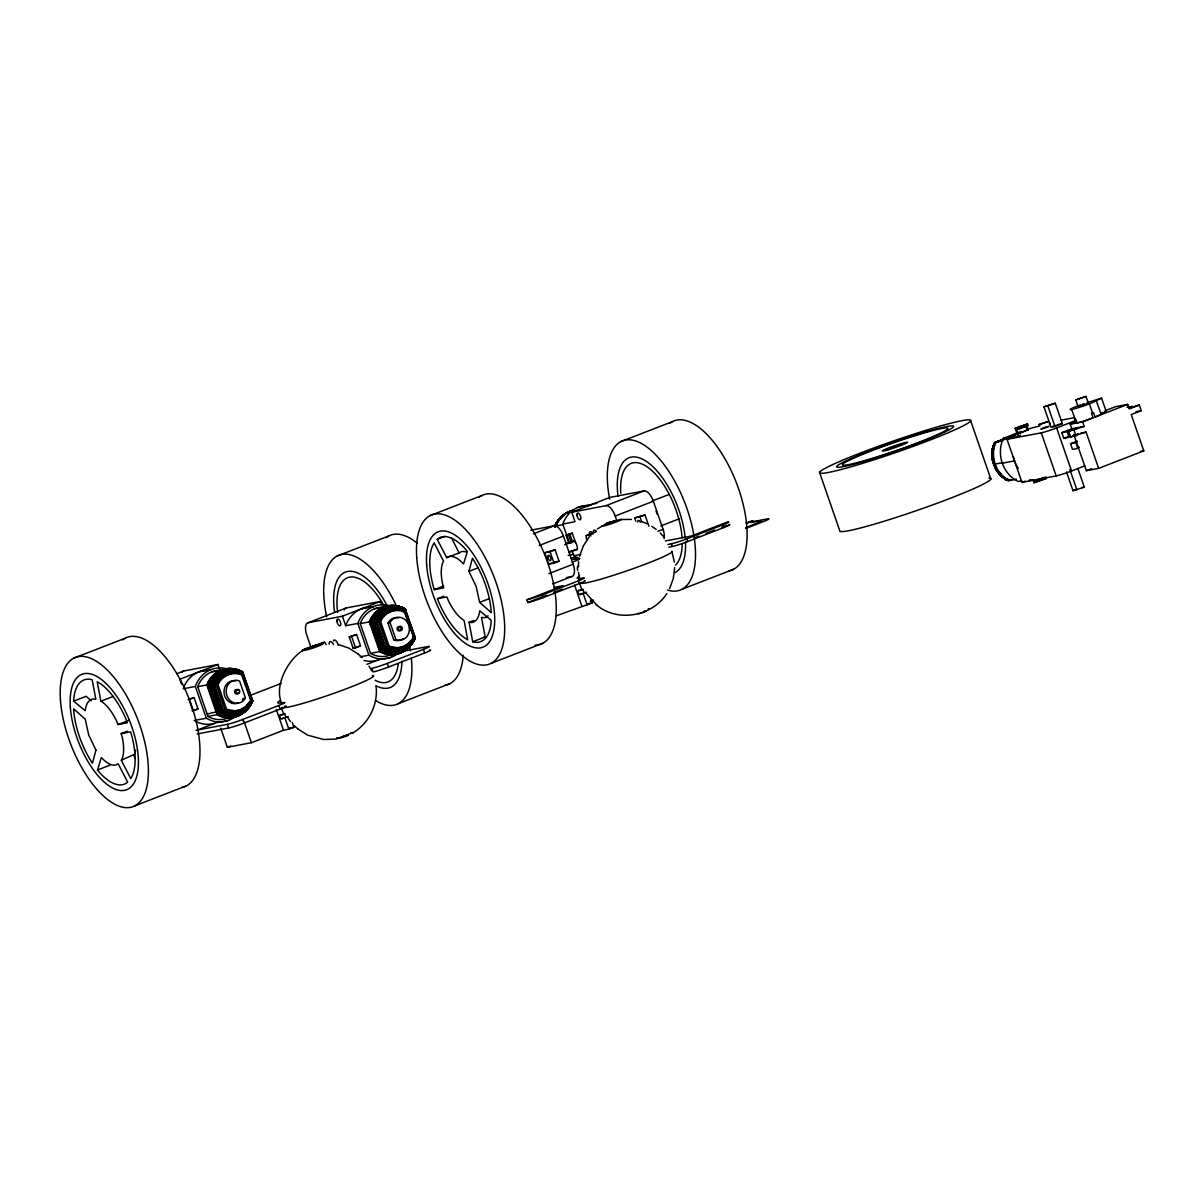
<?xml version="1.0" encoding="UTF-8"?>
<svg xmlns="http://www.w3.org/2000/svg" width="1204" height="1204" viewBox="0 0 1204 1204"><rect width="100%" height="100%" fill="white"/><g stroke="black" fill="none" stroke-linecap="round" stroke-linejoin="round"><path stroke-width="1.5" d="M993.195 460.425L993.767 464.262L1002.496 462.757M384.859 607.343A28.49 25.404 79.2 0 0 361.411 620.873L360.237 623.612L370.561 653.411L373.12 654.69A28.49 25.404 79.2 0 0 390.457 655.006L400.526 652.914A28.294 25.239 79.2 0 0 413.484 640.889L414.311 639.008L402.723 607.629A27.782 24.772 79.2 0 0 389.103 606.334L382.691 608.818A27.782 24.772 79.2 0 0 373.089 619.112L372.111 621.535L381.442 648.64L382.225 650.762L384.437 651.906A27.767 24.772 79.2 0 0 398.057 653.2L404.469 650.732A27.767 24.772 79.2 0 0 414.071 640.423L415.245 637.744L405.372 609.224L400.887 607.358A28.49 25.404 79.2 0 0 370.486 619.142L369.327 621.881L379.651 651.68L382.737 652.824A28.444 25.359 79.2 0 0 413.077 641.055M564.601 515.237A26.337 23.478 79.2 0 0 555.495 525.004L554.683 526.795L555.766 523.981A27.767 24.772 79.2 0 1 565.368 513.687M73.655 701.134L73.835 698.109A55.881 24.953 68.8 0 1 89.457 679.176L92.166 679.733L95.823 699.193L92.858 698.967A35.066 15.667 68.8 0 0 85.183 710.736L73.655 701.134L86.101 696.303L91.218 700.818M578.281 566.979L578.627 561.561M674.646 567.551L673.337 578.311L669.65 588.5M240.544 670.944A27.391 24.426 79.2 0 0 227.12 669.665L220.799 672.118A27.391 24.426 79.2 0 0 211.332 682.277L210.444 684.519L219.715 711.459L220.452 713.415L222.499 714.499A27.376 24.411 79.2 0 0 235.924 715.778L242.245 713.34A27.376 24.411 79.2 0 0 251.696 703.166L240.168 670.673A27.782 24.772 79.2 0 0 226.548 669.379L220.136 671.862A27.782 24.772 79.2 0 0 210.534 682.171L209.556 684.579L218.887 711.684L219.685 713.806L221.897 714.965A27.767 24.772 79.2 0 0 235.517 716.26L241.929 713.776A27.767 24.772 79.2 0 0 251.531 703.467L252.705 700.788L242.471 671.817L240.89 671.697C234.66 669.228 244.156 670.523 243.328 673.999L252.027 699.118L245.24 706.823L240.74 709.517C241.297 716.5 233.636 718.442 227.917 718.051A28.49 25.404 79.2 0 1 210.565 717.75L208.006 716.455L197.697 686.656L198.856 683.917A28.49 25.404 79.2 0 1 218.767 670.327M413.393 635.938C416.027 636.765 406.29 645.75 403.295 646.473L402.422 650.551L400.526 652.914A28.324 25.254 79.2 0 1 383.293 652.598L380.238 651.514L379.365 649.137L369.899 621.776L371.043 619.067A28.444 25.359 79.2 0 1 401.383 607.298L405.026 608.772L415.245 637.744L414.357 639.791M240.74 709.517L234.976 710.811L226.623 709.337L217.984 684.384C222.003 675.625 233.064 670.989 241.974 674.992C244.803 674.661 242.591 670.809 240.544 670.959M403.295 646.473L397.516 647.752L389.178 646.292L380.524 621.324C384.196 613.543 393.392 608.757 401.82 611.045C403.22 612.791 407.569 611.873 405.372 609.224M237.579 711.368L245.42 707.666L251.275 700.126L242.486 674.812C233.711 669.424 219.926 674.902 216.901 684.73L225.705 710.044L231.815 711.714L237.579 711.368L237.715 710.435M400.134 648.324L407.975 644.622L413.815 637.082L405.041 611.767C396.251 606.364 382.481 611.843 379.456 621.685L388.245 646.999L394.37 648.67L400.134 648.324L400.27 647.376M287.365 716.726L282.353 718.668A2.408 1.069 68.8 0 1 280.065 717.012A2.408 1.069 68.8 0 1 280.983 714.755L283.753 714.499L281.51 708.027M583.112 589.584A2.408 1.069 68.8 0 0 584.226 592.278A2.408 1.069 68.8 0 0 585.656 592.398L580.629 594.34A2.408 1.069 68.8 0 1 578.341 592.684A2.408 1.069 68.8 0 1 579.274 590.411L582.044 590.171L579.786 583.699M234.72 711.775L234.976 710.811M397.275 648.715L397.516 647.752M97.509 770.018L101.362 757.482A35.066 15.667 68.8 0 0 115.75 765.052L118.188 763.787L127.639 782.164L125.622 783.608A55.881 24.953 68.8 0 1 99.631 772.592L97.509 770.018L109.94 765.187M468.913 571.373L472.45 558.295L472.976 559.047A55.881 24.953 68.8 0 1 491.217 611.707L491.232 612.565L479.643 602.361L476.167 586.514L468.913 571.373L478.244 567.746M579.591 556.218L583.278 546.029L589.328 536.623M1003.098 440.664L994.895 442.395L993.134 445.977A26.894 23.99 79.2 0 0 992.563 460.605L993.601 464.202M994.248 443.027L993.149 446.263A26.353 23.508 79.2 0 0 992.593 460.59A27.376 24.411 79.2 0 1 993.21 445.721L994.534 442.681L997.981 441.221M994.895 442.395L993.255 446.564A25.69 22.921 79.2 0 0 992.728 460.56L993.767 464.262M995.332 442.199L994.293 444.968A28.444 25.359 79.2 0 0 1006.168 479.237L1008.651 480.592C1013.903 478.59 1005.415 482.232 1004.633 478.71A27.376 24.411 79.2 0 1 995.091 467.754L993.526 463.976M231.815 711.714L232.176 710.751M394.37 648.67L394.731 647.707M1016.447 479.207L1009.178 480.592L1006.664 479.177A28.49 25.404 79.2 0 1 994.775 444.848L995.828 442.049L1017.395 433.681M994.068 447.602L993.887 443.915L995.512 443.298M993.721 447.241L994.052 446.398M555.646 526.073L556.76 523.349A28.444 25.359 79.2 0 1 573.164 510.255M251.621 701.616L252.133 700.397L242.185 671.681L239.762 670.477A28.113 25.058 79.2 0 0 222.635 670.192L211.904 671.817M414.161 638.572L414.673 637.337L404.725 608.637L402.302 607.433M234.915 669.258A28.49 25.404 79.2 0 0 207.946 682.186L206.787 684.925L217.096 714.724L219.655 716.019A28.49 25.404 79.2 0 0 240.198 714.8M554.608 526.539L556.082 525.967L557.241 523.228A28.49 25.404 79.2 0 1 573.661 510.12M250.853 698.982L252.689 700.909L250.537 704.099A28.444 25.359 79.2 0 1 220.181 715.868L219.655 716.019M413.484 640.889C416.358 640.302 413.755 632.837 415.139 637.985M555.21 526.178L556.353 523.514A28.324 25.254 79.2 0 1 572.683 510.481M252.388 701.164L250.944 703.934A28.324 25.254 79.2 0 1 220.738 715.658L217.683 714.559L216.825 712.181L207.359 684.82L208.503 682.111A28.444 25.359 79.2 0 1 238.843 670.342L241.357 671.651M413.815 640.678L414.944 638.105M554.909 526.298L556.022 523.725A28.113 25.058 79.2 0 1 572.216 510.797M554.698 526.419L557.241 523.228M554.592 526.675L555.601 524.282A27.376 24.411 79.2 0 1 565.067 514.138L568.198 512.633M554.878 526.931L555.511 524.628A26.894 23.99 79.2 0 1 562.012 516.561M555.164 527.066L555.556 525.411M228.941 711.218L229.407 710.285M391.481 648.173L391.962 647.225M207.178 714.032L226.623 709.337L220.738 715.658L218.285 714.393L208.006 716.455M378.808 649.257L389.178 646.292L383.293 652.598L380.825 651.349L370.561 653.411M242.064 675.038L242.832 672.268M404.604 611.993L405.432 609.54L403.716 608.697A26.337 23.478 79.2 0 0 390.803 607.478L384.723 609.811A26.353 23.508 79.2 0 0 375.603 619.593L374.926 621.384L384.046 647.902L386.258 650.31A26.337 23.478 79.2 0 0 399.171 651.53L405.251 649.197A26.353 23.508 79.2 0 0 414.372 639.414L414.567 636.058M242.425 699.75L243.268 698.23M403.024 638.677A11.543 10.294 79.2 0 1 395.333 640.438L393.768 639.851L387.974 623.1L388.817 621.58A11.543 10.294 79.2 0 1 398.449 617.848M395.905 639.444L390.111 622.694L390.954 621.174A11.543 10.294 79.2 0 1 408.668 624.996A11.543 10.294 79.2 0 1 397.471 640.031L393.768 639.851M121.183 733.627L130.574 731.836L131.311 734.199A55.881 24.953 68.8 0 1 132.515 775.256L130.769 778.642L121.288 760.236L122.01 759.152A35.066 15.667 68.8 0 0 122.326 737.691L121.183 733.627L127.398 731.219M121.288 760.236L134.442 754.321A35.066 15.667 68.8 0 0 135.631 750.062M666.775 593.572C652.327 616.478 617.276 622.844 596.416 604.829M997.469 441.371L996.175 442.289L1006.378 438.331M1075.759 399.924L1085.993 396.432L1088.341 403.235L1083.058 405.462L1078.122 406.726L1075.759 399.924L1085.993 396.432M1078.122 406.726L1078.889 406.26M1082.562 421.897L1084.127 426.427L1071.831 428.774L1070.251 424.229L1082.562 421.897L1093.066 417.818L1091.501 413.273L1093.503 412.49L1095.083 417.036A13.831 1.008 -19.1 0 0 1101.013 414.131L1106.295 411.783L1101.585 398.178L1096.302 400.526A13.831 1.008 -19.1 0 1 1084.684 405.552A13.831 1.008 -19.1 0 1 1070.582 409.616A13.831 1.008 -19.1 0 1 1078.122 405.763M1078.197 434.042L1076.993 434.614M303.438 650.326C308.766 650.852 340.19 637.653 310.466 647.331C320.159 642.921 317.374 645.66 309.985 647.677C294.95 649.754 273.203 680.516 281.149 702.082M601.729 525.997C606.876 526.584 638.526 513.295 608.742 523.003L615.425 520.564L606.304 523.755L607.057 523.243L607.779 522.927L597.365 528.932M298.14 729.157L307.607 735.132L323.59 739.497L335.615 739.09L353.193 732.589L350.725 732.905M226.623 709.337L218.285 714.393L208.006 684.73L209.12 682.081A28.294 25.239 79.2 0 1 222.078 670.071A28.324 25.254 79.2 0 1 239.31 670.372L241.823 671.621M389.178 646.292L380.825 651.349L370.561 621.685L371.66 619.037A28.294 25.239 79.2 0 1 401.85 607.328L404.363 608.577M437.248 539.332L439.264 537.887A55.881 24.953 68.8 0 1 465.256 548.904L467.378 551.477L463.51 564.014A35.066 15.667 68.8 0 0 449.137 556.429L446.699 557.693L437.248 539.332L445.028 536.307M352.922 732.86C368.755 723.559 378.161 704.716 376.099 686.476M993.586 445.284L995.016 444.592M1043.958 406.847L1055.276 403.235L1062.334 423.642L1054.96 426.502L1051.017 427.254L1043.958 406.847L1055.276 403.235M1028.652 480.652L1030.308 479.914M1066.533 472.028L1073.005 490.735L1075.879 489.456M1077.836 468.416L1084.322 487.123L1073.005 490.735M457.941 553.494L461.583 551.598A35.066 15.667 68.8 0 1 466.008 551.959M638.301 613.468C636.404 615.018 648.098 610.97 645.841 610.879M242.967 710.902L237.188 713.099A24.983 22.274 79.2 0 1 224.937 711.94L223.462 710.36L214.824 685.392L214.944 683.165A25.013 22.304 79.2 0 1 223.598 673.894L229.377 671.681A25.013 22.304 79.2 0 1 241.643 672.81M242.862 711.594L236.917 713.882A25.69 22.921 79.2 0 1 224.32 712.678L222.454 710.661L213.815 685.708L213.996 682.879A25.72 22.936 79.2 0 1 222.875 673.337L228.82 671.064A25.72 22.936 79.2 0 1 241.432 672.238L243.283 674.27M405.507 647.842L399.728 650.055A24.983 22.274 79.2 0 1 387.477 648.896L386.002 647.3L377.364 622.348L377.499 620.12A25.013 22.304 79.2 0 1 386.153 610.834L391.932 608.637A25.013 22.304 79.2 0 1 404.183 609.766M1050.4 423.266L1049.316 423.838L1050.234 423.718M1128.69 408.126L1139.315 405.026L1141.272 410.684L1131.233 414.582L1143.8 450.853L1098.65 468.371L1086.354 470.704L1073.787 434.433M306.388 648.911L311.174 646.608L308.314 648.143M1079.747 405.883L1082.08 404.98M1042.769 428.097C1035.214 431.333 1052.326 426.035 1048.232 426.291M1052.642 426.487L1055.336 425.433M1076.948 441.522L1075.503 442.214L1076.782 441.973M1078.919 447.196L1077.475 447.888L1079.401 447.436M995.241 443.9L993.812 444.457L993.435 446.895M1011.315 479.764L1008.124 480.607L1004.949 478.966A27.767 24.772 79.2 0 1 995.272 467.829L993.601 463.811M430.069 515.628L481.63 495.627M620.903 441.597L672.479 421.596M73.775 658.152L125.351 638.15M337.27 555.962L388.832 535.946M446.699 557.693L459.145 552.877L451.41 537.842M568.935 541.68L562.825 524.041L575.015 521.723L571.719 512.197L609.856 497.418L644.065 490.901A12.025 5.373 68.8 0 1 653.336 501.21L663.073 529.324A12.025 5.373 68.8 0 1 664.096 538.715M100.85 701.195L102.189 701.902A35.066 15.667 68.8 0 1 116.397 720.594L118.037 724.567L127.428 722.776L126.54 720.443A55.881 24.953 68.8 0 0 100.925 684.038L97.193 681.69L100.85 701.195L113.296 696.379M533.372 533.839L554.171 525.772A12.025 5.373 68.8 0 1 563.442 536.081L573.179 564.194A12.025 5.373 68.8 0 1 571.749 576.55L552.696 583.94M571.719 512.197L605.943 505.68L644.065 490.901M176.837 673.683L183.776 670.989L217.984 664.473L219.64 669.228M311.023 647.376L306.764 635.08A12.025 5.373 68.8 0 1 308.194 622.724L346.316 607.945L380.539 601.428L381.638 604.604M217.984 664.473L179.863 679.267L181.503 684.022M308.194 622.724L342.403 616.207L380.539 601.428M652.207 500.999L669.228 494.408M539.181 545.502L563.442 536.081M568.965 543.365L566.151 535.268L572.246 533.131L575.602 542.838M605.943 505.68A12.025 5.373 68.8 0 1 615.214 516.004L653.336 501.21M572.246 533.131L568.634 534.531L569.913 534.29L572.713 542.387M566.151 535.268L569.913 534.29M434.313 589.644L443.704 587.853L442.56 583.789A35.066 15.667 68.8 0 1 442.876 562.343L443.584 561.245L434.117 542.853L432.371 546.24A55.881 24.953 68.8 0 0 433.575 587.296L434.313 589.644L443.644 586.032M565.624 543.621L574.489 540.957A6.261 2.799 68.8 0 1 577.378 549.295L569.161 552.47M586.83 539.949A6.261 2.799 68.8 0 1 586.213 535.629L596.055 531.807M564.631 544.78L574.489 540.957M586.213 535.629L593.421 533.613M544.765 552.847L555.134 549.882L559.062 561.214L554.051 563.156L548.693 564.179L544.765 552.847L555.134 549.882M635.802 521.212L634.674 517.976L645.043 515.011L648.956 526.344M634.674 517.976L645.043 515.011M302.55 651.289A6.261 2.799 68.8 0 1 302.565 649.994L324.568 642.229A6.261 2.799 68.8 0 1 326.194 644.742M324.568 642.229L302.565 649.994M437.458 598.719L446.85 596.928L448.49 600.901A35.066 15.667 68.8 0 0 462.697 619.578L464.037 620.286L467.694 639.791L463.961 637.443A55.881 24.953 68.8 0 1 438.331 601.037L437.458 598.719L443.674 596.296M118.037 724.567L128.918 720.338M349.25 636.931L356.61 634.538L360.538 645.871L355.526 647.812L353.178 648.264L349.25 636.931L356.61 634.538M570.154 551.312L577.378 549.295M194.07 697.583L189.058 699.524L192.971 710.857L197.998 708.915L194.07 697.583L188.11 699.434M548.693 564.179L552.049 562.885M660.846 525.937L679.568 518.683M572.096 562.193L579.109 559.469M353.178 648.264L360.538 645.871M548.904 573.616L573.179 564.194M657.881 531.34L663.073 529.324M479.643 602.361L488.974 598.749M249.71 695.626L281.134 683.436M469.063 622.287L472.028 622.528A35.066 15.667 68.8 0 0 479.704 610.744L491.232 620.346L491.036 623.371A55.881 24.953 68.8 0 1 475.414 642.304L472.721 641.762L469.063 622.287L473.729 620.481M584.617 580.629A12.025 0.888 -19.1 0 1 579.32 583.594L543.2 597.605A12.025 0.888 -19.1 0 1 527.819 602.527L526.87 599.803L563.186 585.716L553.96 587.462M526.87 599.803A12.025 0.888 -19.1 0 0 542.251 594.896L578.371 580.885A12.025 0.888 -19.1 0 0 583.067 578.01A52.916 3.883 -19.1 0 1 579.35 576.159M667.904 544.494A52.916 3.883 -19.1 0 1 671.35 543.756A12.025 0.888 -19.1 0 0 686.731 538.85L722.851 524.839A12.025 0.888 -19.1 0 0 727.547 521.964L691.216 536.051L665.361 540.972M197.441 730.045L214.779 723.318M366.919 664.307L379.064 659.596L391.255 657.279M527.819 602.527L546.842 595.137M553.75 592.458L562.403 589.102M693.895 538.098L699.088 536.081M705.995 533.402L714.649 530.046M721.572 527.367L726.764 525.35M668.852 547.203A52.916 3.883 -19.1 0 1 672.299 546.481A12.025 0.888 -19.1 0 0 687.68 541.559L723.8 527.563A12.025 0.888 -19.1 0 0 728.48 524.688M746.901 522.837L752.997 520.685L747.97 522.626M196.011 730.316L227.405 724.341A12.025 0.888 -19.1 0 0 242.787 719.435L278.922 705.424A12.025 0.888 -19.1 0 0 283.602 702.549A52.916 3.883 -19.1 0 1 279.9 700.698M429.346 650.13A12.025 0.888 -19.1 0 1 424.651 653.004L388.531 667.016A12.025 0.888 -19.1 0 1 373.15 671.922L371.901 668.295A12.025 0.888 -19.1 0 0 387.282 663.389L423.402 649.377A12.025 0.888 -19.1 0 0 428.082 646.503L402.226 651.424M752.786 521.723L750.784 522.491L759.874 520.76A15.035 1.099 -19.1 0 1 760.206 521.693L745.712 527.743M579.53 590.652L582.871 589.358M197.275 733.943L228.67 727.968A12.025 0.888 -19.1 0 0 244.051 723.062L280.171 709.051A12.025 0.888 -19.1 0 0 284.851 706.176M745.848 528.421L763.05 521.738A12.025 0.888 -19.1 0 0 767.746 518.864L746.104 522.987M580.704 594.054L586.559 592.278M1018.193 433.771L1017.124 433.967L1015.153 428.308L1027.539 423.958L1028.096 425.554L1016.778 429.693L1018.193 433.771L1028.231 429.873L1026.816 425.795L1016.778 429.693M1015.153 428.308L1027.539 423.958M281.239 714.98L284.58 713.686M472.721 641.762L485.152 636.931L481.51 617.456L484.475 617.697A35.066 15.667 68.8 0 0 488.117 615.801M1021.684 480.802L1018.193 481.465A30.898 27.557 79.2 0 1 1003.278 438.391L1021.459 431.333M1026.41 429.422L1040.075 425.84M282.413 718.382L288.283 716.606M996.566 441.898L1015.258 434.644M1017.124 433.967L1025.477 430.731M995.813 442.756L1004.317 439.46M1084.834 465.843L1071.56 470.99A12.025 0.888 -19.1 0 1 1056.179 475.896L1021.955 482.413L1007.041 439.34L1015.469 436.074L1003.278 438.391M590.291 601.413L593.497 600.164M556.444 615.756L592.157 602.963L591.029 599.727M220.723 728.179L227.345 747.293L230.716 745.983M1007.041 439.34L1041.264 432.823A12.025 0.888 -19.1 0 0 1056.645 427.917L1074.886 420.843M1070.251 424.229L1076.286 421.897M1105.121 410.714L1115.416 406.726L1127.712 404.378L1129.277 408.908L1139.315 405.026M227.345 747.293L251.395 742.717L283.512 730.256L288.855 729.233L293.866 727.291L292.196 722.43M1095.083 417.036L1127.712 404.378M1061.793 432.657L1067.135 431.634L1069.107 437.308L1063.749 438.331L1061.793 432.657L1071.831 428.774M1067.135 431.634L1076.241 428.383L1068.746 431.333L1070.702 437.007L1086.083 432.101L1098.65 468.371M1129.217 407.569L1132.362 406.35L1127.019 407.358M1068.746 431.333L1084.127 426.427M1063.749 438.331L1068.776 436.375M1070.702 437.007L1075.428 435.171M491.097 663.329L542.673 643.327M681.946 589.298L733.522 569.296M134.818 805.852L186.394 785.851M398.298 703.663L449.875 683.661M1070.537 443.734L1075.894 442.726L1077.851 448.385L1072.508 449.408L1070.537 443.734L1077.234 441.146M1021.955 482.413L1025.326 481.103M1037.863 479.628L1034.522 480.923L1044.169 477.431M1033.017 479.884L1033.995 482.714L1046.381 478.379L1045.84 476.784M1033.995 482.714L1046.381 478.379M1086.354 470.704L1091.561 468.687M1009.659 479.674L1007.613 480.456L1005.31 479.132A28.113 25.058 79.2 0 1 993.586 445.254M1007.808 478.831L1006.183 479.448L1004.362 478.394A26.894 23.99 79.2 0 1 995.001 467.619M995.046 467.257A25.69 22.921 79.2 0 0 1004.001 477.552L1005.746 478.921L1007.176 478.394M342.688 736.743L344.329 736.156M1043.883 427.676L1046.246 426.878M1083.404 404.499L1084.729 404.077M1056.886 424.892L1058.406 424.395M1031.798 479.929L1028.908 480.772M370.486 619.142L380.524 621.324L370.17 624.289M207.946 682.186L217.984 684.384L207.615 687.349M344.871 735.975C357.046 732.468 333.643 741.258 337.075 737.54M1101.479 412.897L1103.09 412.4M643.688 611.481L645.103 611.06M571.78 511.188L568.529 512.167L573.932 510.436M252.087 701.27L251.215 701.496M1077.129 434.253L1077.926 434.042M648.173 608.803L649.001 608.577M994.775 444.848L993.902 445.104A28.324 25.254 79.2 0 0 1005.716 479.222L1006.664 479.177M1086.971 403.415L1088.341 403.235M1104.474 412.009L1106.295 411.783M578.597 507.125L590.788 504.807M1026.816 425.795L1028.096 425.554M1060.995 420.181L1073.607 417.788M1028.231 429.873L1027.147 430.084L1026.169 427.239M1059.716 424.139L1062.334 423.642M1135.929 411.708L1141.272 410.684M530.753 530.227L554.171 525.772M556.082 525.967L563.352 524.583M1080.816 433.094L1086.083 432.101M1002.315 463.194L1014.505 460.876M568.213 555.42L573.676 554.382M571.99 550.499L573.811 555.781L580.779 554.457M553.72 562.238L559.062 561.214M1140.293 451.515L1143.8 450.853M361.471 608.818L373.661 606.5M374.444 608.772L384.618 607.012L390.502 611.813M566.347 577.574L571.749 576.55M342.403 616.207L345.698 625.734L357.889 623.416A30.898 27.557 79.2 0 1 388.757 605.597M360.237 623.612L370.561 621.685L380.524 621.324M1081.689 487.62L1084.322 487.123M387.974 623.1L390.111 622.694M198.931 671.862L211.121 669.544M586.815 603.972L592.157 602.963M183.159 688.778L195.349 686.461A30.898 27.557 79.2 0 1 226.217 668.656M197.697 686.656L208.006 684.73L217.984 684.384M360.177 656.812L368.891 655.157A30.898 27.557 79.2 0 0 397.922 653.426M197.998 708.915L192.023 710.766M194.145 720.519L206.335 718.201A30.898 27.557 79.2 0 0 235.382 716.47M228.7 720.323L216.509 722.656A30.898 27.557 79.2 0 0 218.842 721.602M288.524 728.315L293.866 727.291M620.481 519.526L631.498 519.406M484.204 636.735L485.152 636.931M405.944 611.015L404.348 610.443A24.2 21.582 79.2 0 0 392.474 609.314L386.875 611.451A24.246 21.627 79.2 0 0 378.492 620.451L388.079 648.083A24.2 21.582 79.2 0 0 399.954 649.212L405.552 647.09A24.246 21.627 79.2 0 0 413.935 638.09L405.387 611.557M413.258 636.946L414.959 637.473L414.311 639.008A25.69 22.921 79.2 0 1 405.402 648.535L399.472 650.822A25.69 22.921 79.2 0 1 386.875 649.633L385.009 647.617L376.37 622.664L376.536 619.834A25.72 22.936 79.2 0 1 385.43 610.293L391.375 608.02A25.72 22.936 79.2 0 1 403.972 609.194L405.838 611.226M250.703 699.991L252.419 700.517L251.756 702.052A25.69 22.921 79.2 0 1 242.847 711.579M338.55 644.591L348.754 648.068L358.235 654.028M642.033 521.693L647.045 523.725M404.183 609.796L405.643 611.376M241.628 672.84L243.103 674.421M1101.585 398.178L1090.147 401.7A13.831 1.008 -19.1 0 0 1087.046 402.648M380.163 619.699L381.171 620.226M217.608 682.758L218.631 683.27M381.081 618.164L382.074 618.706M218.526 681.223L219.534 681.765M1007.116 480.215L1004.001 477.552M382.977 615.816L383.91 616.448M220.422 678.86L221.355 679.492M651.785 526.314L656.195 529.429M385.16 613.784L386.002 614.507M222.62 676.829L223.462 677.551M660.243 533.026L664.187 537.36M596.732 605.1L585.596 592.744M357.919 653.757L362.284 657.655M294.077 725.545L298.442 729.428M243.404 674.059L242.606 673.969L251.395 701.149A24.246 21.627 79.2 0 1 243.012 710.134L237.399 712.271A24.2 21.582 79.2 0 1 225.539 711.143L215.937 683.496A24.246 21.627 79.2 0 1 224.32 674.496L229.919 672.374A24.2 21.582 79.2 0 1 241.793 673.503L242.832 674.601M240.875 671.305A26.909 23.99 79.2 0 0 227.691 670.041L221.476 672.449A26.909 23.99 79.2 0 0 212.175 682.442L211.377 684.474L220.573 711.218L223.101 713.957A26.894 23.99 79.2 0 0 236.285 715.221L242.501 712.828A26.894 23.99 79.2 0 0 251.786 702.835L252.705 700.788L251.967 698.952L252.584 701.044L251.275 703.723A28.113 25.058 79.2 0 1 221.31 715.342L218.947 714.122L218.135 711.88L208.743 684.655L209.797 682.096A28.068 25.028 79.2 0 1 222.635 670.176L227.947 674.857M1006.634 479.869L1005.746 478.921M387.598 612.129L388.335 612.911M225.043 675.173L225.78 675.956M287.32 717.072L290.45 721.497M393.001 610.082L393.512 610.895M230.461 673.126L230.972 673.954M369.056 666.128L371.675 670.884M133.734 755.405L135.315 758.475M395.86 609.691L396.267 610.518M233.32 672.735L233.726 673.578M994.022 463.374L995.422 466.731M993.767 463.6L995.196 467.001M252.027 699.118L251.817 702.474A26.353 23.508 79.2 0 1 242.711 712.241L236.631 714.589A26.337 23.478 79.2 0 1 223.718 713.355L221.491 710.947L212.386 684.429L213.063 682.638A26.353 23.508 79.2 0 1 222.168 672.855L228.263 670.523A26.337 23.478 79.2 0 1 241.176 671.757L243.389 674.15M409.887 641.837L410.158 642.59M247.332 704.882L247.618 705.634M1076.451 423.04L1071.695 409.465M398.765 609.736L399.051 610.578M236.225 672.78L236.511 673.623M1096.302 400.526L1101.013 414.131M1089.379 403.807L1092.525 412.882M1074.088 430.325L1076.06 435.983M1056.645 427.917L1071.56 470.99M1047.886 406.109L1054.96 426.502M1069.874 469.575L1076.933 489.983M1041.264 432.823L1056.179 475.896M1017.515 427.856L1018.057 429.437M1035.801 480.682L1036.358 482.262M970.68 420.783A79.991 5.854 -19.1 0 1 855.111 465.602A79.991 5.854 -19.1 0 1 859.566 453.351A79.991 5.854 -19.1 0 1 970.68 420.783L990.862 479.041M819.548 472.374L839.73 530.633A79.991 5.854 -19.1 0 0 922.61 508.494A79.991 5.854 -19.1 0 0 988.951 478.093M722.851 524.839L723.8 527.563M686.731 538.85L687.68 541.559M671.35 543.756L672.299 546.481M640.016 516.952L641.702 521.814M615.214 516.004L617.035 521.272M568.514 534.832L571.313 542.929M583.218 593.572L587.146 604.905M578.371 580.885L579.32 583.594M574.564 585.069L581.788 605.928M550.123 551.823L554.051 563.156M542.251 594.896L543.2 597.605M423.402 649.377L424.651 653.004M387.282 663.389L388.531 667.016M357.889 623.416L368.891 655.157M351.598 636.48L355.526 647.812M284.927 717.9L288.855 729.233M278.922 705.424L280.171 709.051M276.288 709.397L283.512 730.256M245.089 682.352L246.82 687.333M244.186 721.858L251.395 742.717M242.787 719.435L244.051 723.062M227.405 724.341L228.67 727.968M195.349 686.461L206.335 718.201M405.868 610.94L405.236 608.968L403.084 607.9A27.391 24.426 79.2 0 0 389.66 606.62L383.339 609.073A27.391 24.426 79.2 0 0 373.872 619.232L372.984 621.475L382.255 648.414L382.992 650.371L385.039 651.454A27.376 24.411 79.2 0 0 398.464 652.734L404.785 650.28A27.376 24.411 79.2 0 0 414.251 640.122M671.937 551.582L674.375 562.133M407.78 643.779L407.975 644.622M245.24 706.823L245.42 707.666M401.654 610.232L401.82 611.045M239.099 673.277L239.28 674.105M578.552 572.397L579.425 577.754M405.447 645.374L405.537 646.277M242.907 708.419L242.997 709.322M400.947 629.15A2.167 1.926 79.2 0 1 398.735 630.851A2.167 1.926 79.2 0 1 397.109 628.322A2.167 1.926 79.2 0 1 399.322 626.622M400.24 627.103A2.167 1.926 79.2 0 1 400.842 628.036M403.43 608.246A26.909 23.99 79.2 0 0 390.231 606.997L384.031 609.405A26.909 23.99 79.2 0 0 374.715 619.383L373.932 621.414L383.128 648.173L385.641 650.912A26.894 23.99 79.2 0 0 398.84 652.162L405.041 649.769A26.894 23.99 79.2 0 0 414.342 639.791M402.271 607.433A28.068 25.028 79.2 0 0 372.352 619.052L371.299 621.61L380.69 648.836L381.502 651.078L383.85 652.297A28.113 25.058 79.2 0 0 413.845 640.648M410.684 644.396A28.49 25.404 79.2 0 1 382.21 652.959M414.131 638.556A24.983 22.274 79.2 0 1 405.492 647.812M344.163 609.961A12.025 5.373 68.8 0 1 346.316 607.945M333.373 640.814A4.816 2.152 68.8 0 1 335.856 640.694A4.816 2.152 68.8 0 1 338.279 645.314M329.143 644.185A4.816 2.152 68.8 0 1 330.513 641.551A4.816 2.152 68.8 0 1 333.448 644.531M379.064 659.596A30.898 27.557 79.2 0 1 363.954 660.499M345.698 625.734A30.898 27.557 79.2 0 1 372.758 607.267M398.238 663.705A55.881 24.953 68.8 0 1 375.121 680.275M337.632 612.384A55.881 24.953 68.8 0 1 349.958 577.077A55.881 24.953 68.8 0 1 383.76 605.281M386.183 537.676A79.991 35.714 68.8 0 1 417.412 543.365M463.254 655.217A79.991 35.714 68.8 0 1 445.465 685.181M401.91 661.162A61.901 27.647 68.8 0 1 375.919 685.708M334.637 612.324A61.901 27.647 68.8 0 1 348.678 571.313A61.901 27.647 68.8 0 1 387.718 606.801M411.316 658.001A79.991 35.714 68.8 0 1 375.467 700.412M326.69 616.839A79.991 35.714 68.8 0 1 342.463 554.291A79.991 35.714 68.8 0 1 396.853 606.876M409.541 646.021A79.991 35.714 68.8 0 1 410.383 650.822M287.184 717.012A2.408 1.069 68.8 0 1 285.619 716.184A2.408 1.069 68.8 0 1 284.836 713.415M372.277 675.504A48.115 3.522 -19.1 0 1 333.944 693.308A48.115 3.522 -19.1 0 1 282.699 707.275M238.257 692.736A2.167 1.926 79.2 0 1 235.412 693.519A2.167 1.926 79.2 0 1 235.081 690.223A2.167 1.926 79.2 0 1 238.046 690.584M251.591 701.601A24.983 22.274 79.2 0 1 242.952 710.872M248.129 707.44A28.49 25.404 79.2 0 1 243.163 712.768M238.121 703.076A11.543 10.294 79.2 0 1 224.064 692.977A11.543 10.294 79.2 0 1 235.894 680.892M215.305 723.077A30.898 27.557 79.2 0 1 195.304 721.181M183.64 687.484A30.898 27.557 79.2 0 1 206.366 670.237M182.015 672.238A12.025 5.373 68.8 0 1 183.776 670.989M122.688 639.881A79.991 35.714 68.8 0 1 188.381 697.071A79.991 35.714 68.8 0 1 181.97 787.386M671.576 551.266A48.115 3.522 -19.1 0 1 626.757 570.892A48.115 3.522 -19.1 0 1 581.291 582.39M570.53 543.004A6.261 2.799 68.8 0 1 570.561 541.71M554.999 592.067A79.991 35.714 68.8 0 1 535.058 645.148M478.981 497.342A79.991 35.714 68.8 0 1 521.678 514.68A79.991 35.714 68.8 0 1 554.502 588.891M577.769 570.365A4.349 1.941 68.8 0 1 578.688 566.046M578.808 579.907A52.916 3.883 -19.1 0 1 580.298 578.883M577.86 558.761A28.068 25.028 79.2 0 1 570.907 558.099M577.348 558.551A27.782 24.772 79.2 0 1 573.887 558.49M578.913 558.927A28.444 25.359 79.2 0 1 571.87 558.25M576.821 558.25A27.391 24.426 79.2 0 1 573.42 558.189M578.387 558.882A28.294 25.239 79.2 0 1 571.388 558.22M579.44 558.867A28.49 25.404 79.2 0 1 572.382 558.189M557.286 522.521A25.69 22.921 79.2 0 1 561.771 517.705M593.286 531.747A4.816 2.152 68.8 0 1 596.311 531.16M589.433 535.434A4.816 2.152 68.8 0 1 590.065 531.777A4.816 2.152 68.8 0 1 592.97 533.598M587.311 506.463A30.898 27.557 79.2 0 1 596.958 503.287M590.141 534.892A6.261 2.799 68.8 0 1 590.998 536.021M579.831 558.46A30.898 27.557 79.2 0 1 573.811 555.781M562.825 524.041A30.898 27.557 79.2 0 1 588.606 505.484M637.729 521.979A2.89 1.294 68.8 0 1 638.541 520.399A2.89 1.294 68.8 0 1 640.302 522.19M620.797 493.219A55.881 24.953 68.8 0 1 648.053 467.483A55.881 24.953 68.8 0 1 682.051 537.691M682.232 543.756A55.881 24.953 68.8 0 1 675.474 565.097M655.984 511.143A13.229 5.915 68.8 0 1 657.309 514.334M669.815 423.326A79.991 35.714 68.8 0 1 735.493 480.516A79.991 35.714 68.8 0 1 729.097 570.831M618.013 496.153A61.901 27.647 68.8 0 1 645.479 460.816A61.901 27.647 68.8 0 1 685.211 538.338M685.467 541.815A61.901 27.647 68.8 0 1 675.038 572.607M694.256 538.053A79.991 35.714 68.8 0 1 667.437 590.02M609.66 499.239A79.991 35.714 68.8 0 1 638.602 442.094A79.991 35.714 68.8 0 1 694.031 536.472M1093.066 417.818A13.831 1.008 -19.1 0 1 1076.993 422.95C1075.894 416.99 1072.975 417.517 1075.909 423.146A13.831 1.008 -19.1 0 1 1075.819 422.363M1079.175 405.357A13.831 1.008 -19.1 0 1 1080.289 404.95M1082.531 404.153A13.831 1.008 -19.1 0 1 1083.675 403.761M1004.151 478.003A26.337 23.478 79.2 0 1 994.986 467.453M992.758 460.59A27.767 24.772 79.2 0 1 993.345 445.495M1003.895 477.025A24.983 22.274 79.2 0 1 996.897 469.966M992.427 457.068A24.983 22.274 79.2 0 1 992.698 450.206M1001.322 474.496A24.2 21.582 79.2 0 1 999.049 472.209M992.713 457.099A24.246 21.627 79.2 0 1 992.623 453.757M1018.253 468.476A30.898 27.557 79.2 0 1 1013.347 456.752M95.959 750.122L92.437 763.201L91.91 762.433A55.881 24.953 68.8 0 1 73.67 709.773L73.64 708.915L85.228 719.119L88.705 734.982L95.959 750.122M245.405 697.823L244.562 699.343A11.543 10.294 79.2 0 1 226.849 695.521A11.543 10.294 79.2 0 1 238.031 680.486L239.596 681.073L245.405 697.823M1013.738 437.579L1020.405 435.366L1013.738 437.579M1038.992 424.545L1047.886 421.596L1038.992 424.545M609.465 522.265L605.386 524.282L609.465 522.265M890.102 448.038L900.773 444.773L890.102 448.038M398.644 627.525A2.167 1.926 79.2 0 0 400.631 630.625A2.167 1.926 79.2 0 0 401.986 627.269A2.167 1.926 79.2 0 0 398.644 627.525M336.894 621.008A3.612 1.61 68.8 0 0 340.04 625.839A3.612 1.61 68.8 0 0 339.663 620.481A3.612 1.61 68.8 0 0 336.894 621.008M236.104 690.569A2.167 1.926 79.2 0 0 238.091 693.67A2.167 1.926 79.2 0 0 239.43 690.313A2.167 1.926 79.2 0 0 236.104 690.569M60.456 700.186A79.991 35.714 68.8 0 0 130.408 807.387A79.991 35.714 68.8 0 0 122.04 688.462A79.991 35.714 68.8 0 0 60.456 700.186M70.359 707.38A61.901 27.647 68.8 0 0 124.509 790.351A61.901 27.647 68.8 0 0 118.037 698.305A61.901 27.647 68.8 0 0 70.359 707.38M547.82 556.85A2.89 1.294 68.8 0 0 550.348 560.718A2.89 1.294 68.8 0 0 550.047 556.429A2.89 1.294 68.8 0 0 547.82 556.85M416.734 557.648A79.991 35.714 68.8 0 0 486.687 664.864A79.991 35.714 68.8 0 0 478.319 545.924A79.991 35.714 68.8 0 0 416.734 557.648M426.652 564.842A61.901 27.647 68.8 0 0 480.787 647.812A61.901 27.647 68.8 0 0 474.316 555.766A61.901 27.647 68.8 0 0 426.652 564.842M576.897 514.966A3.612 1.61 68.8 0 0 580.057 519.797A3.612 1.61 68.8 0 0 579.681 514.439A3.612 1.61 68.8 0 0 576.897 514.966M867.166 459.868A55.881 4.094 -19.1 0 0 947.909 428.549A55.881 4.094 -19.1 0 0 870.281 451.304A55.881 4.094 -19.1 0 0 867.166 459.868M888.492 449.724A13.229 0.963 -19.1 0 0 907.62 442.304A13.229 0.963 -19.1 0 0 889.229 447.692A13.229 0.963 -19.1 0 0 888.492 449.724M864.156 461.298A61.901 4.53 -19.1 0 0 953.598 426.607A61.901 4.53 -19.1 0 0 867.602 451.816A61.901 4.53 -19.1 0 0 864.156 461.298"/></g></svg>
